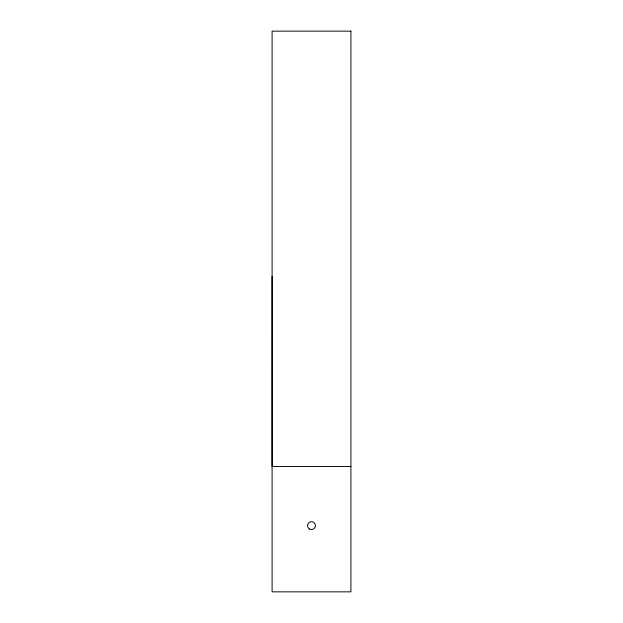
<?xml version="1.0" encoding="UTF-8"?>
<svg xmlns="http://www.w3.org/2000/svg" width="623" height="623" viewBox="0 0 623 623"><rect width="100%" height="100%" fill="white"/><g stroke="black" fill="none" stroke-linecap="round" stroke-linejoin="round"><path stroke-width="0.93" d="M272.119 276.519L272.095 466.518L350.905 466.518M350.905 31.15L272.095 31.15L272.095 591.85L350.905 591.85L350.905 31.15M309.53 529.044A3.94 3.94 0 0 0 315.44 525.625A3.94 3.94 0 0 0 309.53 522.214A3.94 3.94 0 0 0 309.53 529.044"/></g></svg>
